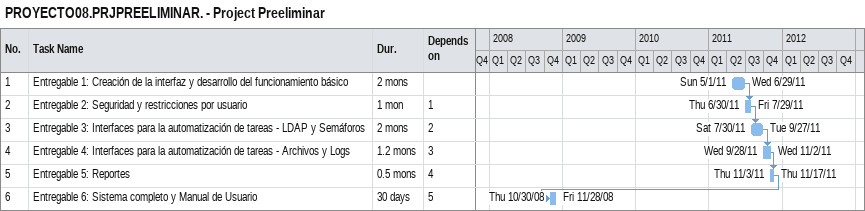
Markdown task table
PROYECTO08.PRJPREELIMINAR. - Project Preeliminar

| ID | Task | Duration | Start | Finish | Predecessors |
|---|---|---|---|---|---|
| 1 | Entregable 1: Creación de la interfaz y desarrollo del funcionamiento básico | 2mo | 2011-05-01 | 2011-06-29 |  |
| 2 | Entregable 2: Seguridad y restricciones por usuario | 1mo | 2011-06-30 | 2011-07-29 | 1 |
| 3 | Entregable 3: Interfaces para la automatización de tareas - LDAP y Semáforos | 2mo | 2011-07-30 | 2011-09-27 | 2 |
| 4 | Entregable 4: Interfaces para la automatización de tareas - Archivos y Logs | 1.2mo | 2011-09-28 | 2011-11-02 | 3 |
| 5 | Entregable 5: Reportes | 0.5mo | 2011-11-03 | 2011-11-17 | 4 |
| 6 | Entregable 6: Sistema completo y Manual de Usuario | 30d | 2008-10-30 | 2008-11-28 | 5 |
